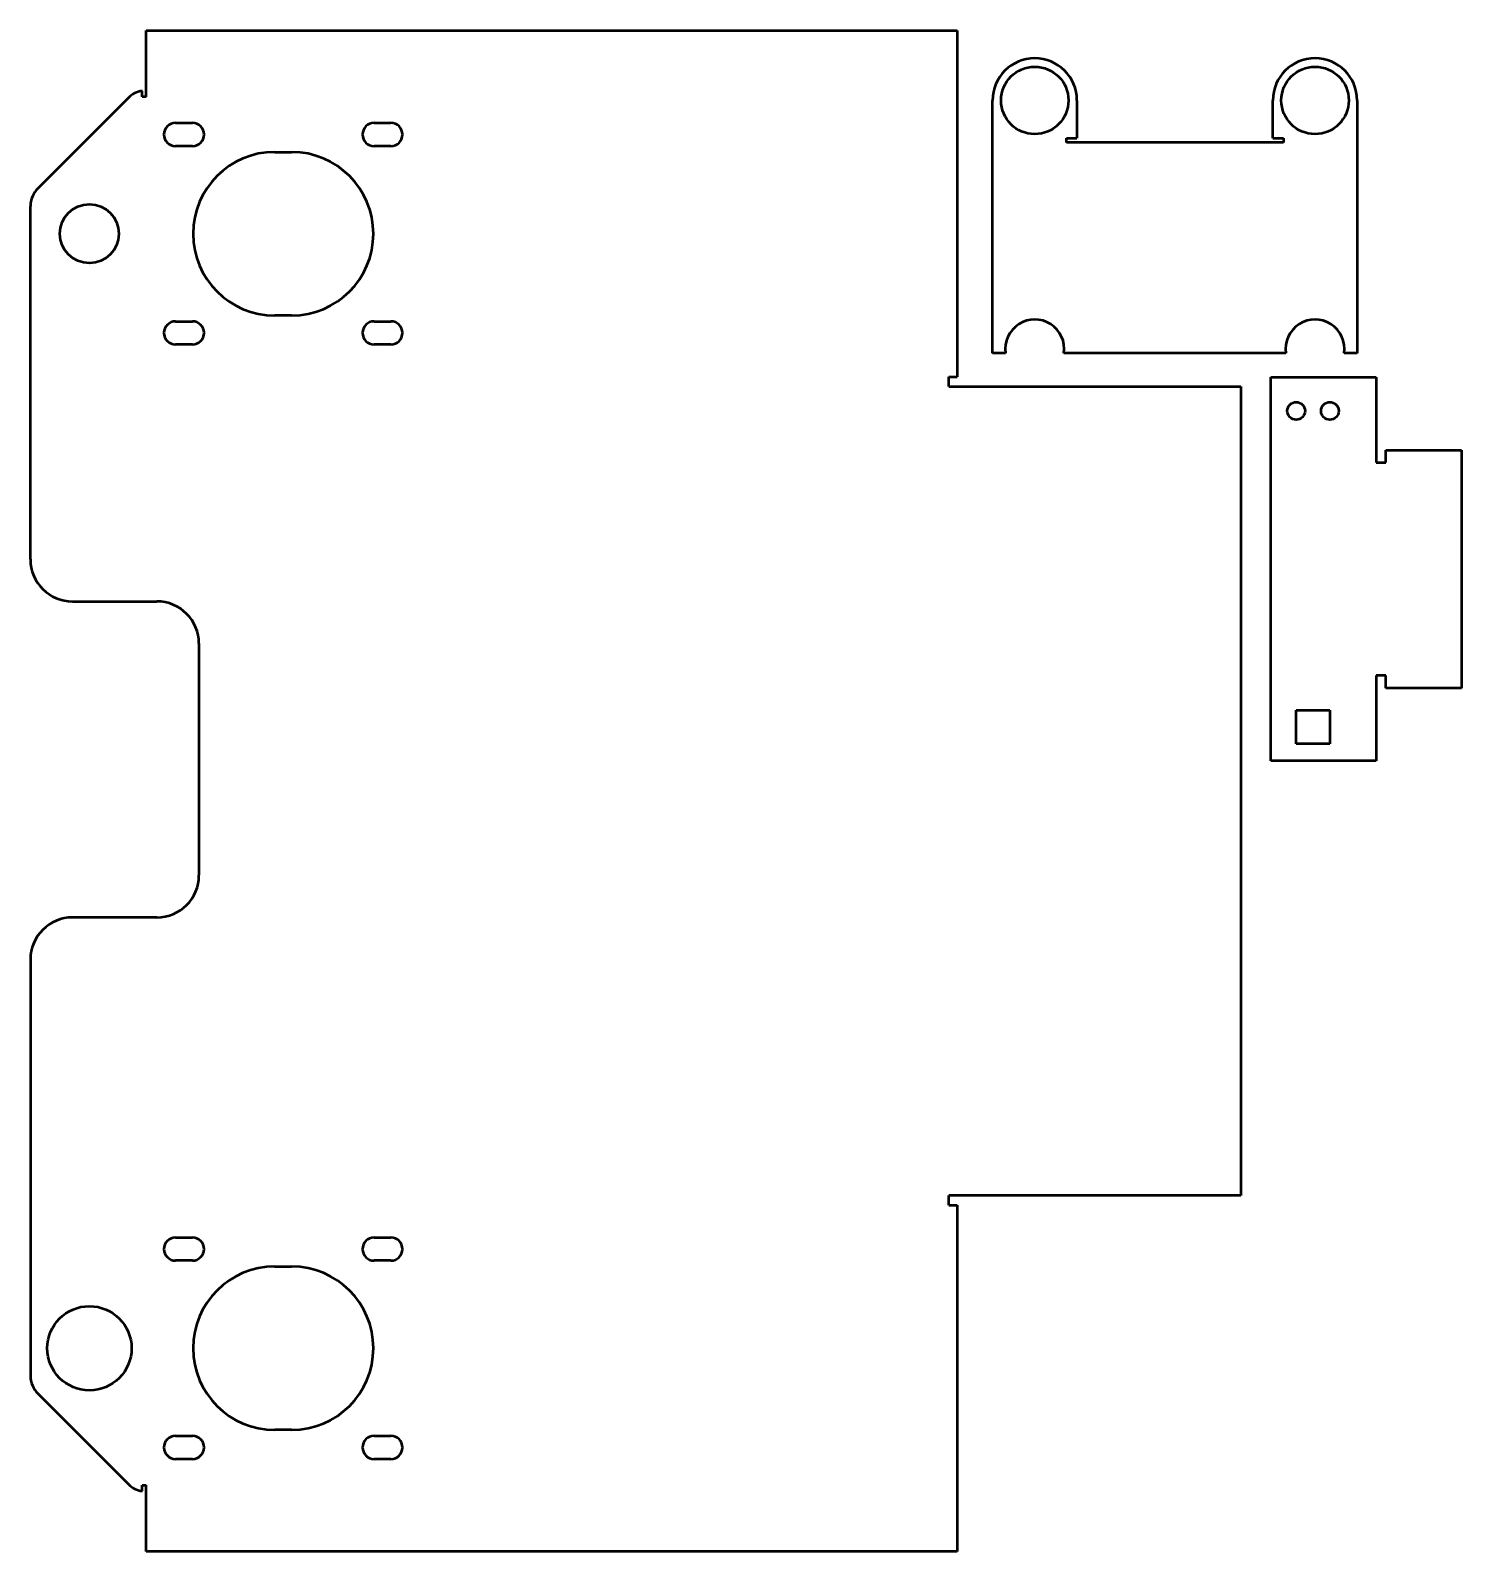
# Model space of a CAD drawing. Header units: millimetres. Extents: x 2 to 342, y 137 to 498.
import ezdxf

# ---------------------------------------------------------------- set-up
doc = ezdxf.new("R2010")
doc.units = ezdxf.units.MM
doc.layers.add('Visible (ANSI)', color=7, linetype='Continuous', lineweight=50)

msp = doc.modelspace()

# ---------------------------------------------------------------- linework, layer by layer
at = {"layer": 'Visible (ANSI)'}
for p, q in [((29.45, 497.82), (221.97, 497.82)), ((29.45, 482.06), (29.45, 497.82)), ((221.97, 497.82), (221.97, 415.56)), ((25.21, 481.8), (3.72, 460.31)), ((28.45, 482.06), (28.45, 483.47)), ((29.45, 482.06), (28.45, 482.06)), ((230.35, 421.21), (230.35, 481.21)), ((250.35, 481.21), (250.35, 472.21)), ((296.87, 472.21), (296.87, 481.21)), ((316.87, 481.21), (316.87, 421.21)), ((36.42, 475.86), (40.42, 475.86)), ((83.52, 475.86), (87.52, 475.86)), ((40.42, 470.36), (36.42, 470.36)), ((87.52, 470.36), (83.52, 470.36)), ((247.85, 471.21), (247.85, 472.21)), ((247.85, 472.21), (250.35, 472.21)), ((299.37, 471.21), (247.85, 471.21)), ((296.87, 472.21), (299.37, 472.21)), ((299.37, 472.21), (299.37, 471.21)), ((59.97, 468.96), (63.97, 468.96)), ((1.97, 372.29), (1.97, 456.07)), ((63.97, 430.16), (59.97, 430.16)), ((36.42, 428.76), (40.42, 428.76)), ((83.52, 428.76), (87.52, 428.76)), ((40.42, 423.26), (36.42, 423.26)), ((87.52, 423.26), (83.52, 423.26)), ((233.42, 421.21), (230.35, 421.21)), ((299.94, 421.21), (247.28, 421.21)), ((316.87, 421.21), (313.8, 421.21)), ((219.97, 415.56), (221.97, 415.56)), ((219.97, 413.29), (219.97, 415.56)), ((296.39, 415.5), (321.39, 415.5)), ((296.39, 324.47), (296.39, 415.5)), ((321.39, 415.5), (321.39, 395.23)), ((219.97, 413.29), (289.23, 413.29)), ((289.23, 413.29), (289.23, 221.29)), ((323.65, 398.23), (341.65, 398.23)), ((323.65, 395.23), (323.65, 398.23)), ((341.65, 398.23), (341.65, 341.73)), ((321.39, 395.23), (323.65, 395.23)), ((11.97, 362.29), (31.97, 362.29)), ((41.97, 352.29), (41.97, 297.29)), ((323.65, 344.73), (321.39, 344.73)), ((321.39, 344.73), (321.39, 324.47)), ((323.65, 341.73), (323.65, 344.73)), ((341.65, 341.73), (323.65, 341.73)), ((302.39, 336.47), (310.39, 336.47)), ((302.39, 328.47), (302.39, 336.47)), ((310.39, 336.47), (310.39, 328.47)), ((310.39, 328.47), (302.39, 328.47)), ((321.39, 324.47), (296.39, 324.47)), ((31.97, 287.29), (11.97, 287.29)), ((1.97, 277.29), (1.97, 178.52)), ((289.23, 221.29), (219.97, 221.29)), ((219.97, 219.03), (219.97, 221.29)), ((219.97, 219.03), (221.97, 219.03)), ((221.97, 219.03), (221.97, 136.77)), ((36.42, 211.33), (40.42, 211.33)), ((83.52, 211.33), (87.52, 211.33)), ((40.42, 205.83), (36.42, 205.83)), ((87.52, 205.83), (83.52, 205.83)), ((59.97, 204.43), (63.97, 204.43)), ((3.72, 174.27), (25.21, 152.79)), ((36.42, 164.23), (40.42, 164.23)), ((63.97, 165.63), (59.97, 165.63)), ((83.52, 164.23), (87.52, 164.23)), ((40.42, 158.73), (36.42, 158.73)), ((87.52, 158.73), (83.52, 158.73)), ((28.45, 151.12), (28.45, 152.53)), ((28.45, 152.53), (29.45, 152.53)), ((29.45, 136.77), (29.45, 152.53)), ((221.97, 136.77), (29.45, 136.77))]:
    msp.add_line(p, q, dxfattribs=at)
for centre, radius in [((240.35, 481.21), 8), ((306.87, 481.21), 8), ((15.97, 449.56), 7), ((302.39, 407.5), 2.1), ((310.39, 407.5), 2.1), ((15.97, 185.03), 10)]:
    msp.add_circle(centre, radius, dxfattribs=at)
for centre, radius, start, end in [((240.35, 481.21), 10, 0, 180), ((306.87, 481.21), 10, 0, 180), ((29.45, 477.56), 6, 99.5941, 135), ((36.42, 473.11), 2.75, 90, 270), ((40.42, 473.11), 2.75, 270, 90), ((83.52, 473.11), 2.75, 90, 270), ((87.52, 473.11), 2.75, 270, 90), ((59.97, 449.56), 19.4, 90, 270), ((63.97, 449.56), 19.4, 270, 90), ((7.97, 456.07), 6, 135, 180), ((36.42, 426.01), 2.75, 90, 270), ((40.42, 426.01), 2.75, 270, 90), ((83.52, 426.01), 2.75, 90, 270), ((87.52, 426.01), 2.75, 270, 90), ((240.35, 422.21), 7, 351.7868, 188.2132), ((306.87, 422.21), 7, 351.7868, 188.2132), ((11.97, 372.29), 10, 180, 270), ((31.97, 352.29), 10, 0, 90), ((31.97, 297.29), 10, 270, 0), ((11.97, 277.29), 10, 90, 180), ((36.42, 208.58), 2.75, 90, 270), ((40.42, 208.58), 2.75, 270, 90), ((83.52, 208.58), 2.75, 90, 270), ((87.52, 208.58), 2.75, 270, 90), ((59.97, 185.03), 19.4, 90, 270), ((63.97, 185.03), 19.4, 270, 90), ((7.97, 178.52), 6, 180, 225), ((36.42, 161.48), 2.75, 90, 270), ((40.42, 161.48), 2.75, 270, 90), ((83.52, 161.48), 2.75, 90, 270), ((87.52, 161.48), 2.75, 270, 90), ((29.45, 157.03), 6, 225, 260.4059)]:
    msp.add_arc(centre, radius, start, end, dxfattribs=at)

doc.saveas('drawing.dxf')
